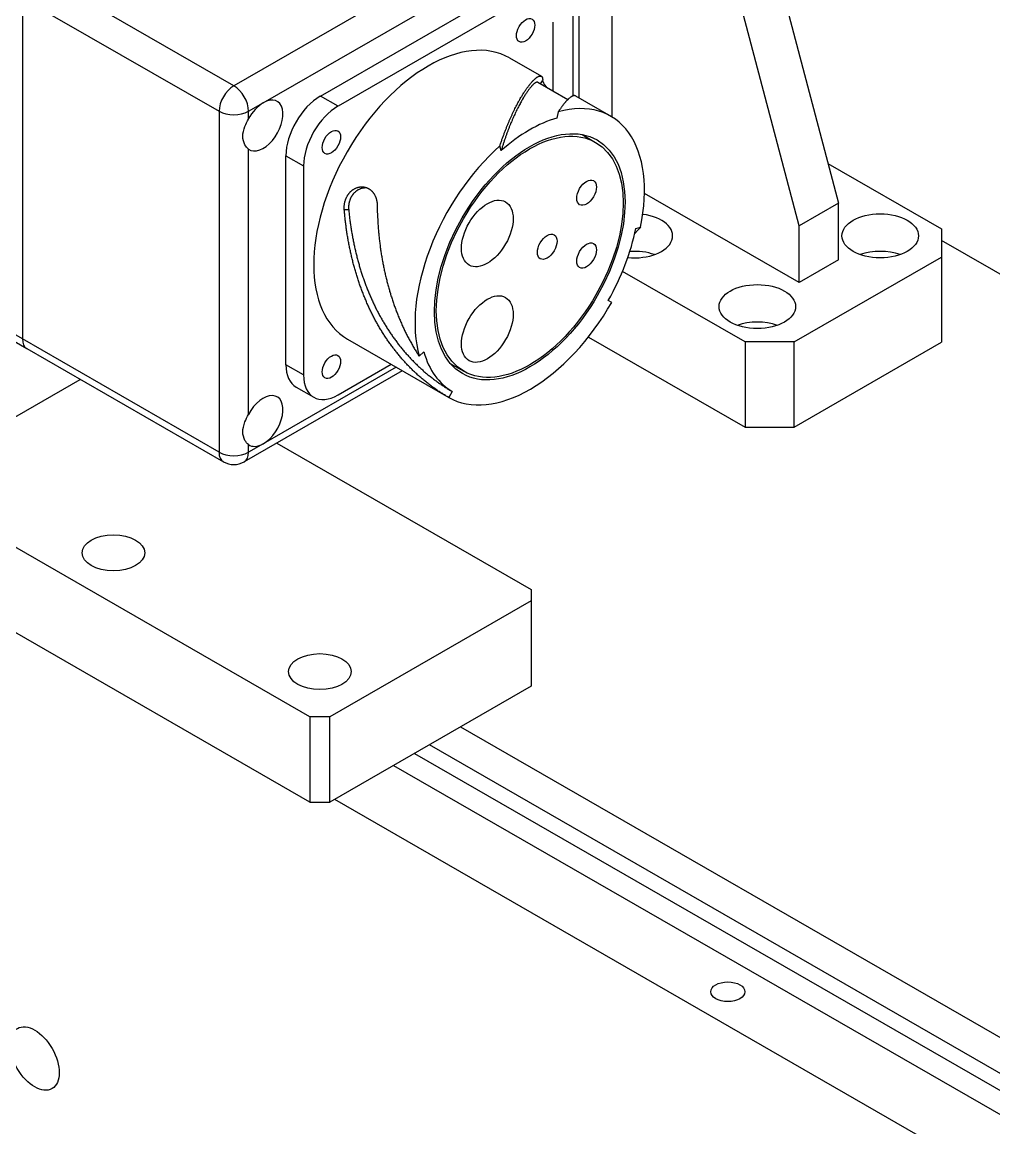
# Model space of a CAD drawing. Header units: millimetres. Extents: x 0 to 7722, y 0 to 5460.
# Drawn here: x 4246.3 to 4386.1, y 3387.7 to 3546.8 of the extents above; entities that cross this region are included whole.
import ezdxf

# ---------------------------------------------------------------- set-up
doc = ezdxf.new("R2010")
doc.units = ezdxf.units.MM
doc.header["$LTSCALE"] = 5
doc.layers.get('0').update_dxf_attribs({"linetype": 'CONTINUOUS'})

# ---------------------------------------------------------------- blocks, each defined once
blk = doc.blocks.new('RWFWFWEWEFWEFWEF')
for p, q in [((-170.06, -24.82), (-146.72, -113.47)), ((-179.25, -101.1), (-179.25, -26.04)), ((-152.38, -116.73), (-175.72, -28.07)), ((-264.1, -52.9), (-264.1, -133.02)), ((-187.03, -69.71), (-233.7, -96.58)), ((-184.03, -98.35), (-184.03, -72.16)), ((-229.46, -99.04), (-187.03, -74.61)), ((-184.91, -78.82), (-184.91, -98.05)), ((-233.7, -96.58), (-261.98, -80.3)), ((-264.1, -83.97), (-264.1, -133.02)), ((-264.1, -83.97), (-235.82, -100.26)), ((-221.25, -98.07), (-195.23, -83.09)), ((-192.69, -84.56), (-218.71, -99.54)), ((-187.74, -97.37), (-187.74, -87.43)), ((-194.04, -92.58), (-189.45, -95.22)), ((-189.95, -96.09), (-185.64, -98.57)), ((-189.59, -96.3), (-189.27, -95.86)), ((-218.71, -99.54), (-221.25, -98.07)), ((-184.56, -98.04), (-179.48, -100.97)), ((-231.58, -100.26), (-229.46, -99.04)), ((-235.82, -100.26), (-235.82, -149.31)), ((-231.58, -101.37), (-231.58, -100.26)), ((-187.03, -100.35), (-187.21, -101.24)), ((-183.61, -103.61), (-181.65, -104.74)), ((-264.1, -133.02), (-310.07, -106.56)), ((-231.58, -143.88), (-231.58, -105.69)), ((-195.24, -105.93), (-195.42, -105.24)), ((-309.44, -107.93), (-263.48, -134.4)), ((-226.2, -106.65), (-223.66, -108.11)), ((-226.2, -136.73), (-226.2, -106.65)), ((-223.66, -108.11), (-223.66, -138.2)), ((-148.23, -107.75), (-131.88, -117.17)), ((-152.38, -124.9), (-174.62, -112.09)), ((-217.17, -114.42), (-217.81, -114.42)), ((-146.72, -113.47), (-152.38, -116.73)), ((-146.72, -121.64), (-146.72, -113.47)), ((-175.86, -117.11), (-175.18, -116.93)), ((-152.38, -124.9), (-152.38, -116.73)), ((-131.88, -117.17), (-131.88, -121.24)), ((-74.74, -151.75), (-131.88, -118.84)), ((-153.09, -133.45), (-131.88, -121.24)), ((-146.72, -121.64), (-152.38, -124.9)), ((-131.88, -121.24), (-131.88, -133.5)), ((-160.16, -133.45), (-177.79, -123.3)), ((-179.33, -127.75), (-179.83, -127.47)), ((-235.82, -149.31), (-264.1, -133.02)), ((-217.35, -133.05), (-202.78, -141.44)), ((-182.69, -132.74), (-160.16, -145.72)), ((-153.09, -133.45), (-160.16, -133.45)), ((-160.16, -133.45), (-160.16, -145.72)), ((-153.09, -145.72), (-153.09, -133.45)), ((-153.09, -145.72), (-131.88, -133.5)), ((-263.48, -134.4), (-235.2, -150.69)), ((-207.03, -135.5), (-206.35, -134.89)), ((-223.66, -138.2), (-226.2, -136.73)), ((-218.71, -141.07), (-211.06, -136.67)), ((-202.58, -136.54), (-200.61, -137.67)), ((-209.46, -137.59), (-232.2, -150.69)), ((-210.34, -137.08), (-229.46, -148.09)), ((-280.01, -152.79), (-255.78, -138.84)), ((-224.75, -139.95), (-222.2, -141.41)), ((-202.29, -140.57), (-202.79, -141.43)), ((-160.16, -145.72), (-153.09, -145.72)), ((-229.46, -148.09), (-231.58, -149.31)), ((-231.58, -149.31), (-231.58, -148.2)), ((-227.53, -148), (-190.92, -169.08)), ((-222.74, -187.41), (-280.01, -154.42)), ((-222.74, -199.67), (-280.01, -166.69)), ((-190.92, -169.08), (-190.92, -170.71)), ((-190.92, -170.71), (-219.91, -187.41)), ((-190.92, -170.71), (-190.92, -182.97)), ((-190.92, -182.97), (-219.91, -199.67)), ((-219.91, -187.41), (-222.74, -187.41)), ((-222.74, -187.41), (-222.74, -199.67)), ((-219.91, -199.67), (-219.91, -187.41)), ((-201.1, -188.84), (105.03, -365.13)), ((-13.79, -301.85), (-205.57, -191.41)), ((-207.72, -192.65), (-15.94, -303.09)), ((-210.72, -194.38), (96.87, -371.51)), ((-222.74, -199.67), (-219.91, -199.67)), ((-219.2, -199.26), (96.87, -381.28))]:
    blk.add_line(p, q)
blk.add_arc((-233.7, -148.09), 3, 240.064, 299.936)
for centre, major_axis, ratio in [((-191.73, -88.62), (-0.93, -1.62), 0.578093), ((-191.13, -121.2), (-9.68, -16.81), 0.578093), ((-191.13, -121.2), (-9.48, -16.47), 0.578093), ((-219.66, -104.71), (-0.93, -1.62), 0.578093), ((-182.95, -111.97), (-1, -1.73), 0.578093), ((-197.23, -117.84), (-2.62, -4.55), 0.578093), ((-140.71, -118.18), (5.5, 0), 0.575862), ((-188.62, -119.75), (-1, -1.73), 0.578093), ((-182.95, -121.02), (-1, -1.73), 0.578093), ((-158.39, -128.36), (5.5, 0), 0.575862), ((-197.23, -131.6), (-2.62, -4.55), 0.578093), ((-219.66, -137), (-0.93, -1.62), 0.578093), ((-251.02, -163.79), (4.5, 0), 0.575862), ((-221.32, -180.89), (4.5, 0), 0.575862), ((-162.63, -226.95), (2.46, 0), 0.575862), ((-262.34, -236.56), (2.5, -4.33), 0.578093)]:
    blk.add_ellipse(centre, major_axis=major_axis, ratio=ratio)
for centre, major_axis, ratio, start_param, end_param in [((-205.7, -112.81), (-11.65, -20.23), 0.578093, 3.141593, 6.283185), ((-233.7, -99.04), (-1.5, -2.6), 0.578093, 3.925057, 5.495853), ((-233.7, -99.04), (-1.5, 2.6), 0.578093, 3.928925, 5.499721), ((-229.46, -102.31), (2, 3.47), 0.578093, 3.076995, 7.06665), ((-221.25, -103.8), (-3.49, -6.07), 0.578093, 3.925057, 5.495853), ((-229.46, -102.31), (2, 3.47), 0.578093, 0.783464, 1.631527), ((-218.71, -105.26), (3.49, 6.07), 0.578093, 0.783464, 2.354261), ((-191.13, -121.2), (11.65, 20.23), 0.578093, 5.235341, 6.815817), ((-233.7, -99.04), (3, 0), 0.575862, 3.926991, 5.497787), ((-191.13, -121.2), (-11.15, -19.37), 0.578093, 3.674225, 4.188143), ((-191.13, -121.2), (-11.65, -20.23), 0.578093, 4.188143, 5.76862), ((-176.07, -118.18), (5.5, 0), 0.575862, 4.53877, 7.632712), ((-191.13, -121.2), (11.15, 19.37), 0.578093, 4.721422, 5.235341), ((-176.07, -123.58), (-5.5, 0), 0.575862, 4.161035, 4.832731), ((-140.71, -123.58), (-5.5, 0), 0.575862, 4.161035, 5.263743), ((-191.13, -121.2), (-11.65, -20.23), 0.578093, 6.282538, 7.863015), ((-158.39, -133.76), (-5.5, 0), 0.575862, 4.161035, 5.263743), ((-261.98, -131.8), (-1.5, -2.6), 0.578093, 5.495853, 6.283185), ((-261.98, -131.8), (-1.5, -2.6), 0.578093, 5.495853, 6.283185), ((-191.13, -121.2), (-11.15, -19.37), 0.578093, 5.76862, 6.282538), ((-221.25, -133.88), (-3.49, -6.07), 0.578093, 5.495853, 6.283185), ((-218.71, -135.35), (-3.49, -6.07), 0.578093, 5.495853, 7.06665), ((-229.46, -144.82), (2, 3.47), 0.578093, 3.925057, 7.914712), ((-233.7, -148.09), (-1.5, -2.6), 0.578093, 5.495853, 6.283185), ((-233.7, -148.09), (-3, 0), 0.575862, 0.785398, 2.356194), ((-233.7, -148.09), (1.5, -2.6), 0.578093, 0, 0.787332), ((-229.46, -144.82), (-2, -3.47), 0.578093, 6.218588, 7.06665)]:
    blk.add_ellipse(centre, major_axis=major_axis, ratio=ratio, start_param=start_param, end_param=end_param)
for points, knots in [([(-195.42, -105.24), (-195.4, -105.18), (-195.38, -105.11), (-195.36, -105.05), (-195.31, -104.89), (-195.26, -104.73), (-195.2, -104.57), (-195.17, -104.5), (-195.15, -104.42), (-195.12, -104.34), (-195.07, -104.18), (-195.01, -104.03), (-194.96, -103.88), (-194.93, -103.8), (-194.9, -103.73), (-194.87, -103.65), (-194.82, -103.5), (-194.76, -103.35), (-194.71, -103.21), (-194.68, -103.13), (-194.65, -103.06), (-194.62, -102.99), (-194.57, -102.84), (-194.51, -102.7), (-194.45, -102.56), (-194.43, -102.49), (-194.4, -102.42), (-194.37, -102.35), (-194.31, -102.21), (-194.25, -102.07), (-194.2, -101.93), (-194.17, -101.86), (-194.14, -101.8), (-194.11, -101.73), (-194.05, -101.6), (-194, -101.46), (-193.94, -101.33), (-193.91, -101.27), (-193.88, -101.2), (-193.85, -101.14), (-193.8, -101.01), (-193.74, -100.88), (-193.68, -100.76), (-193.65, -100.7), (-193.62, -100.64), (-193.6, -100.57), (-193.54, -100.45), (-193.48, -100.33), (-193.42, -100.21), (-193.39, -100.15), (-193.37, -100.09), (-193.34, -100.04), (-193.28, -99.92), (-193.22, -99.8), (-193.16, -99.69), (-193.14, -99.64), (-193.11, -99.58), (-193.08, -99.52), (-193.02, -99.41), (-192.96, -99.3), (-192.91, -99.2), (-192.88, -99.14), (-192.85, -99.09), (-192.82, -99.04), (-192.77, -98.93), (-192.71, -98.83), (-192.65, -98.73), (-192.63, -98.68), (-192.6, -98.63), (-192.57, -98.58), (-192.51, -98.48), (-192.46, -98.39), (-192.4, -98.29), (-192.38, -98.25), (-192.35, -98.2), (-192.32, -98.15), (-192.27, -98.06), (-192.21, -97.97), (-192.16, -97.88), (-192.13, -97.84), (-192.1, -97.8), (-192.07, -97.75), (-192.02, -97.67), (-191.97, -97.58), (-191.91, -97.5), (-191.89, -97.46), (-191.86, -97.42), (-191.83, -97.38), (-191.78, -97.3), (-191.73, -97.22), (-191.68, -97.15), (-191.65, -97.11), (-191.63, -97.07), (-191.6, -97.04), (-191.55, -96.96), (-191.5, -96.89), (-191.45, -96.82), (-191.42, -96.79), (-191.4, -96.76), (-191.37, -96.72), (-191.32, -96.66), (-191.27, -96.59), (-191.23, -96.53), (-191.2, -96.5), (-191.18, -96.47), (-191.15, -96.44), (-191.11, -96.38), (-191.06, -96.32), (-191.01, -96.26), (-190.99, -96.24), (-190.96, -96.21), (-190.94, -96.18), (-190.9, -96.13), (-190.85, -96.08), (-190.81, -96.03), (-190.78, -96), (-190.76, -95.98), (-190.74, -95.95), (-190.7, -95.91), (-190.65, -95.86), (-190.61, -95.82), (-190.59, -95.8), (-190.57, -95.78), (-190.55, -95.76), (-190.51, -95.72), (-190.46, -95.68), (-190.42, -95.64), (-190.4, -95.62), (-190.39, -95.61), (-190.37, -95.59), (-190.33, -95.56), (-190.29, -95.52), (-190.25, -95.49), (-190.23, -95.48), (-190.21, -95.46), (-190.2, -95.45), (-190.16, -95.42), (-190.12, -95.4), (-190.09, -95.37), (-190.07, -95.36), (-190.05, -95.35), (-190.04, -95.34), (-190, -95.32), (-189.97, -95.3), (-189.94, -95.28), (-189.92, -95.28), (-189.91, -95.27), (-189.89, -95.26), (-189.86, -95.25), (-189.83, -95.23), (-189.8, -95.22), (-189.79, -95.22), (-189.77, -95.21), (-189.76, -95.21), (-189.73, -95.2), (-189.7, -95.19), (-189.68, -95.19), (-189.67, -95.19), (-189.65, -95.19), (-189.64, -95.19), (-189.62, -95.18), (-189.59, -95.18), (-189.57, -95.19), (-189.56, -95.19), (-189.55, -95.19), (-189.54, -95.19), (-189.52, -95.2), (-189.5, -95.2), (-189.48, -95.21), (-189.47, -95.21), (-189.46, -95.22), (-189.45, -95.22), (-189.43, -95.23), (-189.42, -95.25), (-189.4, -95.26), (-189.39, -95.27), (-189.39, -95.28), (-189.38, -95.29), (-189.37, -95.3), (-189.35, -95.32), (-189.34, -95.34), (-189.34, -95.35), (-189.33, -95.36), (-189.33, -95.37), (-189.31, -95.4), (-189.31, -95.42), (-189.3, -95.45), (-189.29, -95.46), (-189.29, -95.48), (-189.29, -95.49), (-189.28, -95.52), (-189.28, -95.55), (-189.27, -95.58), (-189.27, -95.6), (-189.27, -95.62), (-189.27, -95.63), (-189.27, -95.67), (-189.26, -95.7), (-189.26, -95.74), (-189.26, -95.78), (-189.27, -95.82), (-189.27, -95.86)], [-3.359615, -3.359615, -3.359615, -3.359615, -3.333333, -3.333333, -3.333333, -3.266666, -3.266666, -3.266666, -3.233333, -3.233333, -3.233333, -3.166666, -3.166666, -3.166666, -3.133333, -3.133333, -3.133333, -3.066666, -3.066666, -3.066666, -3.033333, -3.033333, -3.033333, -2.966666, -2.966666, -2.966666, -2.933333, -2.933333, -2.933333, -2.866666, -2.866666, -2.866666, -2.833333, -2.833333, -2.833333, -2.766666, -2.766666, -2.766666, -2.733333, -2.733333, -2.733333, -2.666666, -2.666666, -2.666666, -2.633333, -2.633333, -2.633333, -2.566666, -2.566666, -2.566666, -2.533333, -2.533333, -2.533333, -2.466666, -2.466666, -2.466666, -2.433333, -2.433333, -2.433333, -2.366666, -2.366666, -2.366666, -2.333333, -2.333333, -2.333333, -2.266666, -2.266666, -2.266666, -2.233333, -2.233333, -2.233333, -2.166666, -2.166666, -2.166666, -2.133333, -2.133333, -2.133333, -2.066666, -2.066666, -2.066666, -2.033333, -2.033333, -2.033333, -1.966666, -1.966666, -1.966666, -1.933333, -1.933333, -1.933333, -1.866667, -1.866667, -1.866667, -1.833333, -1.833333, -1.833333, -1.766667, -1.766667, -1.766667, -1.733333, -1.733333, -1.733333, -1.666667, -1.666667, -1.666667, -1.633333, -1.633333, -1.633333, -1.566667, -1.566667, -1.566667, -1.533333, -1.533333, -1.533333, -1.466667, -1.466667, -1.466667, -1.433333, -1.433333, -1.433333, -1.366667, -1.366667, -1.366667, -1.333333, -1.333333, -1.333333, -1.266667, -1.266667, -1.266667, -1.233333, -1.233333, -1.233333, -1.166667, -1.166667, -1.166667, -1.133333, -1.133333, -1.133333, -1.066667, -1.066667, -1.066667, -1.033333, -1.033333, -1.033333, -0.966667, -0.966667, -0.966667, -0.933333, -0.933333, -0.933333, -0.866667, -0.866667, -0.866667, -0.833333, -0.833333, -0.833333, -0.766667, -0.766667, -0.766667, -0.733333, -0.733333, -0.733333, -0.666667, -0.666667, -0.666667, -0.633333, -0.633333, -0.633333, -0.566667, -0.566667, -0.566667, -0.533333, -0.533333, -0.533333, -0.466667, -0.466667, -0.466667, -0.433333, -0.433333, -0.433333, -0.366667, -0.366667, -0.366667, -0.333333, -0.333333, -0.333333, -0.266667, -0.266667, -0.266667, -0.233333, -0.233333, -0.233333, -0.166667, -0.166667, -0.166667, -0.133333, -0.133333, -0.133333, -0.066667, -0.066667, -0.066667, 0, 0, 0, 0]), ([(-189.95, -96.09), (-189.96, -96.09), (-189.98, -96.08), (-190.01, -96.07), (-190.05, -96.06), (-190.09, -96.07), (-190.14, -96.08), (-190.19, -96.1), (-190.25, -96.12), (-190.3, -96.15), (-190.36, -96.19), (-190.42, -96.23), (-190.49, -96.29), (-190.56, -96.34), (-190.64, -96.42), (-190.7, -96.48), (-190.79, -96.57), (-190.86, -96.65), (-190.95, -96.75), (-191.03, -96.84), (-191.13, -96.96), (-191.21, -97.07), (-191.31, -97.2), (-191.39, -97.32), (-191.5, -97.47), (-191.59, -97.6), (-191.7, -97.76), (-191.79, -97.9), (-191.9, -98.08), (-192, -98.24), (-192.12, -98.43), (-192.21, -98.6), (-192.33, -98.81), (-192.43, -98.99), (-192.55, -99.22), (-192.65, -99.4), (-192.78, -99.65), (-192.88, -99.85), (-193.01, -100.1), (-193.11, -100.32), (-193.24, -100.59), (-193.34, -100.81), (-193.47, -101.1), (-193.57, -101.33), (-193.7, -101.63), (-193.81, -101.88), (-193.94, -102.19), (-194.04, -102.45), (-194.17, -102.78), (-194.27, -103.05), (-194.4, -103.39), (-194.5, -103.67), (-194.62, -104.02), (-194.72, -104.31), (-194.85, -104.68), (-194.94, -104.97), (-195.07, -105.35), (-195.16, -105.65), (-195.22, -105.86), (-195.24, -105.93)], [0.537879, 0.537879, 0.537879, 0.537879, 0.566667, 0.633333, 0.666667, 0.733333, 0.766667, 0.833333, 0.866667, 0.933333, 0.966667, 1.033333, 1.066667, 1.133333, 1.166667, 1.233333, 1.266667, 1.333333, 1.366667, 1.433333, 1.466667, 1.533333, 1.566667, 1.633333, 1.666667, 1.733333, 1.766667, 1.833333, 1.866667, 1.933333, 1.966667, 2.033333, 2.066667, 2.133333, 2.166667, 2.233333, 2.266667, 2.333333, 2.366667, 2.433333, 2.466667, 2.533333, 2.566667, 2.633333, 2.666667, 2.733333, 2.766667, 2.833333, 2.866667, 2.933333, 2.966667, 3.033333, 3.066667, 3.133333, 3.166667, 3.233333, 3.266667, 3.333333, 3.359615, 3.359615, 3.359615, 3.359615]), ([(-189.27, -95.86), (-189.27, -95.88), (-189.27, -95.9), (-189.27, -95.91), (-189.26, -95.93), (-189.26, -95.95), (-189.25, -95.98), (-189.24, -95.99), (-189.24, -96), (-189.23, -96.01), (-189.22, -96.04), (-189.21, -96.07), (-189.2, -96.1), (-189.19, -96.11), (-189.18, -96.12), (-189.17, -96.14), (-189.15, -96.17), (-189.14, -96.2), (-189.11, -96.24), (-189.1, -96.26), (-189.09, -96.27), (-189.08, -96.29), (-189.06, -96.32), (-189.04, -96.35), (-189.02, -96.39), (-189.01, -96.4), (-189, -96.42), (-188.99, -96.43), (-188.97, -96.46), (-188.95, -96.49), (-188.92, -96.52), (-188.91, -96.53), (-188.9, -96.55), (-188.89, -96.56), (-188.87, -96.59), (-188.84, -96.62), (-188.82, -96.65), (-188.81, -96.67), (-188.8, -96.69), (-188.78, -96.7), (-188.76, -96.74), (-188.73, -96.77), (-188.7, -96.8), (-188.7, -96.81), (-188.7, -96.81), (-188.69, -96.81)], [-3.1415927, -3.1415927, -3.1415927, -3.1415927, -3.0624383, -3.0624383, -3.0624383, -2.983284, -2.983284, -2.983284, -2.9437068, -2.9437068, -2.9437068, -2.8645525, -2.8645525, -2.8645525, -2.8249753, -2.8249753, -2.8249753, -2.745821, -2.745821, -2.745821, -2.7062438, -2.7062438, -2.7062438, -2.6388889, -2.6388889, -2.6388889, -2.6111111, -2.6111111, -2.6111111, -2.5555556, -2.5555556, -2.5555556, -2.5277778, -2.5277778, -2.5277778, -2.4722222, -2.4722222, -2.4722222, -2.4444444, -2.4444444, -2.4444444, -2.3888889, -2.3888889, -2.3888889, -2.3824215, -2.3824215, -2.3824215, -2.3824215]), ([(-184.56, -98.04), (-184.57, -98.04), (-184.58, -98.03), (-184.59, -98.03), (-184.6, -98.02), (-184.61, -98.02), (-184.62, -98.02), (-184.64, -98.01), (-184.66, -98.01), (-184.68, -98.01), (-184.7, -98.01), (-184.71, -98), (-184.72, -98.01), (-184.74, -98.01), (-184.77, -98.01), (-184.79, -98.01), (-184.81, -98.02), (-184.82, -98.02), (-184.83, -98.02), (-184.86, -98.03), (-184.89, -98.04), (-184.92, -98.05), (-184.93, -98.05), (-184.95, -98.06), (-184.96, -98.07), (-184.99, -98.08), (-185.02, -98.1), (-185.06, -98.11), (-185.07, -98.12), (-185.09, -98.13), (-185.11, -98.14), (-185.14, -98.16), (-185.17, -98.18), (-185.21, -98.21), (-185.23, -98.22), (-185.24, -98.23), (-185.26, -98.25), (-185.3, -98.27), (-185.33, -98.3), (-185.37, -98.33), (-185.39, -98.35), (-185.41, -98.36), (-185.43, -98.38), (-185.47, -98.41), (-185.51, -98.45), (-185.55, -98.48), (-185.57, -98.5), (-185.59, -98.52), (-185.61, -98.54), (-185.65, -98.58), (-185.69, -98.62), (-185.73, -98.66), (-185.75, -98.69), (-185.78, -98.71), (-185.8, -98.73), (-185.84, -98.78), (-185.89, -98.82), (-185.93, -98.87), (-185.95, -98.9), (-185.98, -98.92), (-186, -98.95), (-186.04, -99), (-186.09, -99.06), (-186.14, -99.11), (-186.16, -99.14), (-186.18, -99.17), (-186.21, -99.2), (-186.26, -99.26), (-186.3, -99.32), (-186.35, -99.38), (-186.38, -99.41), (-186.4, -99.45), (-186.43, -99.48), (-186.48, -99.54), (-186.53, -99.61), (-186.58, -99.68), (-186.6, -99.72), (-186.63, -99.75), (-186.65, -99.79), (-186.7, -99.86), (-186.75, -99.93), (-186.81, -100.01), (-186.83, -100.05), (-186.86, -100.09), (-186.88, -100.12), (-186.93, -100.2), (-186.98, -100.27), (-187.03, -100.35)], [-10.407116, -10.407116, -10.407116, -10.407116, -10.366667, -10.366667, -10.366667, -10.333333, -10.333333, -10.333333, -10.266667, -10.266667, -10.266667, -10.233333, -10.233333, -10.233333, -10.166667, -10.166667, -10.166667, -10.133333, -10.133333, -10.133333, -10.066667, -10.066667, -10.066667, -10.033333, -10.033333, -10.033333, -9.966667, -9.966667, -9.966667, -9.933334, -9.933334, -9.933334, -9.866667, -9.866667, -9.866667, -9.833334, -9.833334, -9.833334, -9.766667, -9.766667, -9.766667, -9.733334, -9.733334, -9.733334, -9.666667, -9.666667, -9.666667, -9.633334, -9.633334, -9.633334, -9.566667, -9.566667, -9.566667, -9.533334, -9.533334, -9.533334, -9.466667, -9.466667, -9.466667, -9.433334, -9.433334, -9.433334, -9.366667, -9.366667, -9.366667, -9.333334, -9.333334, -9.333334, -9.266667, -9.266667, -9.266667, -9.233334, -9.233334, -9.233334, -9.166667, -9.166667, -9.166667, -9.133334, -9.133334, -9.133334, -9.066667, -9.066667, -9.066667, -9.033334, -9.033334, -9.033334, -8.97102, -8.97102, -8.97102, -8.97102]), ([(-231.58, -105.69), (-231.76, -105.55), (-231.95, -105.35), (-232.29, -104.74), (-232.41, -104.31), (-232.41, -103.42), (-232.29, -102.93), (-231.95, -102.08), (-231.76, -101.72), (-231.58, -101.37)], [2.0157721, 2.0157721, 2.0157721, 2.0157721, 2.1331802, 2.1331802, 2.2951717, 2.2951717, 2.4571632, 2.4571632, 2.5745713, 2.5745713, 2.5745713, 2.5745713]), ([(-217.81, -114.42), (-217.81, -114.34), (-217.82, -114.26), (-217.82, -114.18), (-217.82, -114.1), (-217.82, -114.03), (-217.82, -113.95), (-217.81, -113.91), (-217.81, -113.87), (-217.81, -113.83), (-217.8, -113.75), (-217.79, -113.67), (-217.78, -113.59), (-217.77, -113.55), (-217.77, -113.51), (-217.76, -113.48), (-217.75, -113.4), (-217.73, -113.32), (-217.71, -113.25), (-217.7, -113.21), (-217.69, -113.17), (-217.68, -113.13), (-217.66, -113.07), (-217.64, -113.01), (-217.61, -112.94), (-217.6, -112.92), (-217.59, -112.89), (-217.58, -112.87), (-217.56, -112.82), (-217.54, -112.77), (-217.52, -112.72), (-217.51, -112.69), (-217.5, -112.67), (-217.49, -112.65), (-217.46, -112.6), (-217.44, -112.55), (-217.41, -112.5), (-217.4, -112.48), (-217.39, -112.46), (-217.37, -112.43), (-217.35, -112.39), (-217.32, -112.34), (-217.29, -112.3), (-217.28, -112.28), (-217.26, -112.26), (-217.25, -112.23), (-217.22, -112.19), (-217.18, -112.15), (-217.15, -112.11), (-217.14, -112.09), (-217.12, -112.07), (-217.1, -112.05), (-217.07, -112.01), (-217.04, -111.97), (-217, -111.93), (-216.98, -111.91), (-216.97, -111.89), (-216.95, -111.87), (-216.91, -111.84), (-216.88, -111.8), (-216.84, -111.77), (-216.82, -111.75), (-216.8, -111.73), (-216.78, -111.72), (-216.74, -111.68), (-216.71, -111.65), (-216.67, -111.62), (-216.65, -111.61), (-216.63, -111.59), (-216.61, -111.58), (-216.57, -111.55), (-216.53, -111.52), (-216.48, -111.49), (-216.46, -111.48), (-216.44, -111.47), (-216.42, -111.45), (-216.38, -111.43), (-216.34, -111.41), (-216.29, -111.38), (-216.27, -111.37), (-216.25, -111.36), (-216.23, -111.35), (-216.19, -111.33), (-216.14, -111.31), (-216.1, -111.29), (-216.08, -111.28), (-216.05, -111.27), (-216.03, -111.27), (-215.99, -111.25), (-215.94, -111.23), (-215.9, -111.22), (-215.88, -111.21), (-215.85, -111.21), (-215.83, -111.2), (-215.78, -111.19), (-215.74, -111.18), (-215.69, -111.17), (-215.67, -111.16), (-215.65, -111.16), (-215.63, -111.16), (-215.58, -111.15), (-215.53, -111.14), (-215.49, -111.14), (-215.47, -111.14), (-215.44, -111.13), (-215.42, -111.13), (-215.37, -111.13), (-215.33, -111.13), (-215.28, -111.13), (-215.26, -111.13), (-215.24, -111.13), (-215.22, -111.13), (-215.17, -111.13), (-215.12, -111.13), (-215.08, -111.14), (-215.06, -111.14), (-215.04, -111.14), (-215.01, -111.15), (-214.97, -111.15), (-214.92, -111.16), (-214.88, -111.17), (-214.86, -111.17), (-214.84, -111.18), (-214.81, -111.18), (-214.77, -111.2), (-214.73, -111.21), (-214.68, -111.22), (-214.66, -111.23), (-214.64, -111.23), (-214.62, -111.24), (-214.58, -111.26), (-214.54, -111.27), (-214.49, -111.29), (-214.47, -111.3), (-214.45, -111.31), (-214.43, -111.32), (-214.39, -111.34), (-214.35, -111.36), (-214.31, -111.38), (-214.29, -111.39), (-214.27, -111.4), (-214.25, -111.42), (-214.22, -111.44), (-214.18, -111.47), (-214.14, -111.49), (-214.12, -111.5), (-214.1, -111.52), (-214.08, -111.53), (-214.05, -111.56), (-214.01, -111.59), (-213.98, -111.62), (-213.96, -111.63), (-213.94, -111.65), (-213.92, -111.66), (-213.89, -111.7), (-213.86, -111.73), (-213.82, -111.76), (-213.81, -111.78), (-213.79, -111.8), (-213.78, -111.81), (-213.75, -111.85), (-213.71, -111.89), (-213.68, -111.92), (-213.67, -111.94), (-213.66, -111.96), (-213.64, -111.98), (-213.61, -112.02), (-213.58, -112.06), (-213.56, -112.1), (-213.54, -112.12), (-213.53, -112.14), (-213.52, -112.16), (-213.49, -112.2), (-213.47, -112.24), (-213.44, -112.29), (-213.43, -112.31), (-213.42, -112.33), (-213.41, -112.35), (-213.39, -112.4), (-213.37, -112.44), (-213.35, -112.49), (-213.34, -112.51), (-213.33, -112.54), (-213.32, -112.56), (-213.3, -112.61), (-213.28, -112.65), (-213.26, -112.7), (-213.25, -112.73), (-213.24, -112.75), (-213.24, -112.78), (-213.22, -112.83), (-213.21, -112.88), (-213.19, -112.93), (-213.19, -112.95), (-213.18, -112.98), (-213.17, -113), (-213.16, -113.05), (-213.15, -113.11), (-213.14, -113.16), (-213.13, -113.18), (-213.13, -113.21), (-213.13, -113.24), (-213.12, -113.29), (-213.11, -113.34), (-213.1, -113.4), (-213.1, -113.42), (-213.1, -113.45), (-213.09, -113.48), (-213.09, -113.53), (-213.08, -113.58), (-213.08, -113.64), (-213.08, -113.69), (-213.07, -113.75), (-213.07, -113.8)], [-3.141593, -3.141593, -3.141593, -3.141593, -3.062438, -3.062438, -3.062438, -2.983284, -2.983284, -2.983284, -2.943707, -2.943707, -2.943707, -2.864552, -2.864552, -2.864552, -2.824975, -2.824975, -2.824975, -2.745821, -2.745821, -2.745821, -2.706244, -2.706244, -2.706244, -2.638889, -2.638889, -2.638889, -2.611111, -2.611111, -2.611111, -2.555556, -2.555556, -2.555556, -2.527778, -2.527778, -2.527778, -2.472222, -2.472222, -2.472222, -2.444444, -2.444444, -2.444444, -2.388889, -2.388889, -2.388889, -2.361111, -2.361111, -2.361111, -2.305556, -2.305556, -2.305556, -2.277778, -2.277778, -2.277778, -2.222222, -2.222222, -2.222222, -2.194444, -2.194444, -2.194444, -2.138889, -2.138889, -2.138889, -2.111111, -2.111111, -2.111111, -2.055556, -2.055556, -2.055556, -2.027778, -2.027778, -2.027778, -1.972222, -1.972222, -1.972222, -1.944444, -1.944444, -1.944444, -1.888889, -1.888889, -1.888889, -1.861111, -1.861111, -1.861111, -1.805556, -1.805556, -1.805556, -1.777778, -1.777778, -1.777778, -1.722222, -1.722222, -1.722222, -1.694444, -1.694444, -1.694444, -1.638889, -1.638889, -1.638889, -1.611111, -1.611111, -1.611111, -1.555556, -1.555556, -1.555556, -1.527778, -1.527778, -1.527778, -1.472222, -1.472222, -1.472222, -1.444444, -1.444444, -1.444444, -1.388889, -1.388889, -1.388889, -1.361111, -1.361111, -1.361111, -1.305556, -1.305556, -1.305556, -1.277778, -1.277778, -1.277778, -1.222222, -1.222222, -1.222222, -1.194444, -1.194444, -1.194444, -1.138889, -1.138889, -1.138889, -1.111111, -1.111111, -1.111111, -1.055556, -1.055556, -1.055556, -1.027778, -1.027778, -1.027778, -0.972222, -0.972222, -0.972222, -0.944444, -0.944444, -0.944444, -0.888889, -0.888889, -0.888889, -0.861111, -0.861111, -0.861111, -0.805556, -0.805556, -0.805556, -0.777778, -0.777778, -0.777778, -0.722222, -0.722222, -0.722222, -0.694444, -0.694444, -0.694444, -0.638889, -0.638889, -0.638889, -0.611111, -0.611111, -0.611111, -0.555556, -0.555556, -0.555556, -0.527778, -0.527778, -0.527778, -0.472222, -0.472222, -0.472222, -0.444444, -0.444444, -0.444444, -0.388889, -0.388889, -0.388889, -0.361111, -0.361111, -0.361111, -0.305556, -0.305556, -0.305556, -0.277778, -0.277778, -0.277778, -0.222222, -0.222222, -0.222222, -0.194444, -0.194444, -0.194444, -0.138889, -0.138889, -0.138889, -0.111111, -0.111111, -0.111111, -0.055556, -0.055556, -0.055556, 0, 0, 0, 0]), ([(-214.45, -111.31), (-214.45, -111.31), (-214.47, -111.31), (-214.54, -111.3), (-214.63, -111.29), (-214.74, -111.29), (-214.83, -111.29), (-214.94, -111.3), (-215.03, -111.31), (-215.15, -111.33), (-215.24, -111.34), (-215.35, -111.37), (-215.43, -111.4), (-215.54, -111.44), (-215.63, -111.48), (-215.74, -111.53), (-215.82, -111.57), (-215.92, -111.63), (-216, -111.68), (-216.1, -111.75), (-216.18, -111.81), (-216.27, -111.89), (-216.34, -111.96), (-216.43, -112.05), (-216.49, -112.12), (-216.57, -112.22), (-216.63, -112.3), (-216.7, -112.4), (-216.76, -112.49), (-216.82, -112.6), (-216.87, -112.69), (-216.92, -112.81), (-216.96, -112.9), (-217.01, -113.03), (-217.05, -113.15), (-217.1, -113.32), (-217.13, -113.47), (-217.16, -113.66), (-217.18, -113.81), (-217.19, -114), (-217.19, -114.19), (-217.18, -114.34), (-217.17, -114.42)], [1.360147, 1.360147, 1.360147, 1.360147, 1.361111, 1.388889, 1.444444, 1.472222, 1.527778, 1.555556, 1.611111, 1.638889, 1.694444, 1.722222, 1.777778, 1.805556, 1.861111, 1.888889, 1.944444, 1.972222, 2.027778, 2.055556, 2.111111, 2.138889, 2.194444, 2.222222, 2.277778, 2.305556, 2.361111, 2.388889, 2.444444, 2.472222, 2.527778, 2.555556, 2.611111, 2.638889, 2.706244, 2.745821, 2.824975, 2.864552, 2.943707, 2.983284, 3.062438, 3.141593, 3.141593, 3.141593, 3.141593]), ([(-202.79, -141.43), (-202.86, -141.39), (-202.93, -141.35), (-203, -141.31), (-203.17, -141.21), (-203.34, -141.1), (-203.52, -141), (-203.6, -140.95), (-203.69, -140.89), (-203.77, -140.84), (-203.94, -140.73), (-204.11, -140.62), (-204.28, -140.51), (-204.36, -140.45), (-204.45, -140.39), (-204.53, -140.33), (-204.7, -140.22), (-204.86, -140.1), (-205.03, -139.98), (-205.11, -139.93), (-205.19, -139.87), (-205.27, -139.81), (-205.43, -139.68), (-205.59, -139.56), (-205.75, -139.44), (-205.83, -139.38), (-205.91, -139.31), (-205.99, -139.25), (-206.15, -139.12), (-206.31, -138.99), (-206.46, -138.86), (-206.54, -138.8), (-206.62, -138.73), (-206.7, -138.67), (-206.85, -138.54), (-207.01, -138.4), (-207.16, -138.27), (-207.23, -138.2), (-207.31, -138.13), (-207.38, -138.06), (-207.53, -137.92), (-207.68, -137.78), (-207.83, -137.64), (-207.9, -137.57), (-207.98, -137.5), (-208.05, -137.43), (-208.2, -137.28), (-208.34, -137.14), (-208.48, -136.99), (-208.55, -136.92), (-208.62, -136.85), (-208.7, -136.77), (-208.84, -136.62), (-208.98, -136.47), (-209.12, -136.32), (-209.18, -136.24), (-209.25, -136.17), (-209.32, -136.09), (-209.46, -135.94), (-209.59, -135.78), (-209.73, -135.62), (-209.8, -135.55), (-209.86, -135.47), (-209.93, -135.39), (-210.06, -135.23), (-210.19, -135.07), (-210.32, -134.91), (-210.38, -134.82), (-210.45, -134.74), (-210.51, -134.66), (-210.64, -134.5), (-210.77, -134.33), (-210.89, -134.17), (-210.95, -134.08), (-211.02, -134), (-211.08, -133.91), (-211.2, -133.75), (-211.32, -133.58), (-211.44, -133.4), (-211.5, -133.32), (-211.56, -133.23), (-211.62, -133.15), (-211.74, -132.97), (-211.85, -132.8), (-211.97, -132.62), (-212.03, -132.53), (-212.08, -132.45), (-212.14, -132.36), (-212.25, -132.18), (-212.36, -132), (-212.47, -131.82), (-212.53, -131.73), (-212.58, -131.64), (-212.64, -131.55), (-212.75, -131.37), (-212.85, -131.18), (-212.96, -131), (-213.01, -130.91), (-213.06, -130.82), (-213.11, -130.72), (-213.22, -130.54), (-213.32, -130.35), (-213.42, -130.16), (-213.47, -130.07), (-213.52, -129.97), (-213.57, -129.88), (-213.67, -129.69), (-213.76, -129.5), (-213.86, -129.31), (-213.91, -129.21), (-213.95, -129.11), (-214, -129.02), (-214.09, -128.82), (-214.19, -128.63), (-214.28, -128.44), (-214.32, -128.34), (-214.37, -128.24), (-214.41, -128.14), (-214.5, -127.94), (-214.58, -127.75), (-214.67, -127.55), (-214.71, -127.45), (-214.75, -127.35), (-214.8, -127.25), (-214.88, -127.05), (-214.96, -126.85), (-215.04, -126.65), (-215.08, -126.55), (-215.12, -126.45), (-215.16, -126.34), (-215.24, -126.14), (-215.31, -125.94), (-215.39, -125.73), (-215.43, -125.63), (-215.46, -125.53), (-215.5, -125.43), (-215.57, -125.22), (-215.65, -125.01), (-215.72, -124.81), (-215.75, -124.7), (-215.78, -124.6), (-215.82, -124.49), (-215.89, -124.29), (-215.95, -124.08), (-216.02, -123.87), (-216.05, -123.76), (-216.08, -123.66), (-216.11, -123.55), (-216.18, -123.34), (-216.24, -123.13), (-216.3, -122.92), (-216.33, -122.81), (-216.36, -122.71), (-216.39, -122.6), (-216.45, -122.39), (-216.5, -122.18), (-216.56, -121.96), (-216.58, -121.85), (-216.61, -121.75), (-216.64, -121.64), (-216.69, -121.43), (-216.74, -121.21), (-216.79, -121), (-216.82, -120.89), (-216.84, -120.78), (-216.87, -120.67), (-216.91, -120.46), (-216.96, -120.24), (-217.01, -120.02), (-217.03, -119.91), (-217.05, -119.8), (-217.07, -119.7), (-217.12, -119.48), (-217.16, -119.26), (-217.2, -119.04), (-217.22, -118.93), (-217.24, -118.82), (-217.26, -118.71), (-217.3, -118.5), (-217.33, -118.28), (-217.37, -118.06), (-217.39, -117.95), (-217.4, -117.84), (-217.42, -117.73), (-217.45, -117.51), (-217.49, -117.29), (-217.52, -117.07), (-217.53, -116.96), (-217.55, -116.85), (-217.56, -116.74), (-217.59, -116.52), (-217.62, -116.3), (-217.64, -116.08), (-217.66, -115.97), (-217.67, -115.86), (-217.68, -115.75), (-217.71, -115.53), (-217.73, -115.3), (-217.75, -115.08), (-217.77, -114.86), (-217.79, -114.64), (-217.81, -114.42)], [-3.359615, -3.359615, -3.359615, -3.359615, -3.333333, -3.333333, -3.333333, -3.266666, -3.266666, -3.266666, -3.233333, -3.233333, -3.233333, -3.166666, -3.166666, -3.166666, -3.133333, -3.133333, -3.133333, -3.066666, -3.066666, -3.066666, -3.033333, -3.033333, -3.033333, -2.966666, -2.966666, -2.966666, -2.933333, -2.933333, -2.933333, -2.866666, -2.866666, -2.866666, -2.833333, -2.833333, -2.833333, -2.766666, -2.766666, -2.766666, -2.733333, -2.733333, -2.733333, -2.666666, -2.666666, -2.666666, -2.633333, -2.633333, -2.633333, -2.566666, -2.566666, -2.566666, -2.533333, -2.533333, -2.533333, -2.466666, -2.466666, -2.466666, -2.433333, -2.433333, -2.433333, -2.366666, -2.366666, -2.366666, -2.333333, -2.333333, -2.333333, -2.266666, -2.266666, -2.266666, -2.233333, -2.233333, -2.233333, -2.166666, -2.166666, -2.166666, -2.133333, -2.133333, -2.133333, -2.066666, -2.066666, -2.066666, -2.033333, -2.033333, -2.033333, -1.966666, -1.966666, -1.966666, -1.933333, -1.933333, -1.933333, -1.866667, -1.866667, -1.866667, -1.833333, -1.833333, -1.833333, -1.766667, -1.766667, -1.766667, -1.733333, -1.733333, -1.733333, -1.666667, -1.666667, -1.666667, -1.633333, -1.633333, -1.633333, -1.566667, -1.566667, -1.566667, -1.533333, -1.533333, -1.533333, -1.466667, -1.466667, -1.466667, -1.433333, -1.433333, -1.433333, -1.366667, -1.366667, -1.366667, -1.333333, -1.333333, -1.333333, -1.266667, -1.266667, -1.266667, -1.233333, -1.233333, -1.233333, -1.166667, -1.166667, -1.166667, -1.133333, -1.133333, -1.133333, -1.066667, -1.066667, -1.066667, -1.033333, -1.033333, -1.033333, -0.966667, -0.966667, -0.966667, -0.933333, -0.933333, -0.933333, -0.866667, -0.866667, -0.866667, -0.833333, -0.833333, -0.833333, -0.766667, -0.766667, -0.766667, -0.733333, -0.733333, -0.733333, -0.666667, -0.666667, -0.666667, -0.633333, -0.633333, -0.633333, -0.566667, -0.566667, -0.566667, -0.533333, -0.533333, -0.533333, -0.466667, -0.466667, -0.466667, -0.433333, -0.433333, -0.433333, -0.366667, -0.366667, -0.366667, -0.333333, -0.333333, -0.333333, -0.266667, -0.266667, -0.266667, -0.233333, -0.233333, -0.233333, -0.166667, -0.166667, -0.166667, -0.133333, -0.133333, -0.133333, -0.066667, -0.066667, -0.066667, 0, 0, 0, 0]), ([(-217.17, -114.42), (-217.15, -114.63), (-217.11, -115.06), (-217.05, -115.59), (-216.98, -116.12), (-216.92, -116.55), (-216.84, -117.08), (-216.77, -117.51), (-216.68, -118.04), (-216.6, -118.46), (-216.5, -118.99), (-216.41, -119.41), (-216.3, -119.93), (-216.2, -120.35), (-216.08, -120.87), (-215.97, -121.29), (-215.83, -121.81), (-215.72, -122.22), (-215.57, -122.73), (-215.44, -123.14), (-215.28, -123.65), (-215.15, -124.05), (-214.98, -124.55), (-214.83, -124.95), (-214.65, -125.45), (-214.49, -125.84), (-214.29, -126.33), (-214.13, -126.72), (-213.92, -127.2), (-213.75, -127.58), (-213.53, -128.06), (-213.34, -128.43), (-213.11, -128.9), (-212.92, -129.27), (-212.67, -129.72), (-212.47, -130.08), (-212.21, -130.53), (-212, -130.89), (-211.73, -131.32), (-211.51, -131.67), (-211.23, -132.1), (-211, -132.44), (-210.71, -132.85), (-210.47, -133.18), (-210.16, -133.59), (-209.92, -133.91), (-209.6, -134.3), (-209.34, -134.61), (-209.02, -135), (-208.75, -135.3), (-208.41, -135.67), (-208.14, -135.96), (-207.79, -136.32), (-207.51, -136.6), (-207.15, -136.95), (-206.86, -137.22), (-206.49, -137.55), (-206.19, -137.81), (-205.81, -138.13), (-205.5, -138.38), (-205.11, -138.68), (-204.79, -138.92), (-204.4, -139.21), (-204.07, -139.44), (-203.66, -139.72), (-203.33, -139.93), (-202.92, -140.2), (-202.6, -140.39), (-202.36, -140.53), (-202.29, -140.57)], [0, 0, 0, 0, 0.066667, 0.133333, 0.166667, 0.233333, 0.266667, 0.333333, 0.366667, 0.433333, 0.466667, 0.533333, 0.566667, 0.633333, 0.666667, 0.733333, 0.766667, 0.833333, 0.866667, 0.933333, 0.966667, 1.033333, 1.066667, 1.133333, 1.166667, 1.233333, 1.266667, 1.333333, 1.366667, 1.433333, 1.466667, 1.533333, 1.566667, 1.633333, 1.666667, 1.733333, 1.766667, 1.833333, 1.866667, 1.933333, 1.966667, 2.033333, 2.066667, 2.133333, 2.166667, 2.233333, 2.266667, 2.333333, 2.366667, 2.433333, 2.466667, 2.533333, 2.566667, 2.633333, 2.666667, 2.733333, 2.766667, 2.833333, 2.866667, 2.933333, 2.966667, 3.033333, 3.066667, 3.133333, 3.166667, 3.233333, 3.266667, 3.333333, 3.359615, 3.359615, 3.359615, 3.359615]), ([(-213.07, -113.8), (-213.07, -114.22), (-213.06, -114.64), (-213.04, -115.07), (-213.03, -115.39), (-213.01, -115.71), (-212.99, -116.03), (-212.99, -116.14), (-212.98, -116.25), (-212.97, -116.36), (-212.96, -116.58), (-212.94, -116.8), (-212.93, -117.03), (-212.92, -117.14), (-212.91, -117.25), (-212.9, -117.36), (-212.88, -117.58), (-212.86, -117.8), (-212.84, -118.02), (-212.83, -118.13), (-212.82, -118.24), (-212.8, -118.35), (-212.78, -118.57), (-212.76, -118.79), (-212.73, -119.01), (-212.72, -119.12), (-212.7, -119.23), (-212.69, -119.34), (-212.66, -119.57), (-212.63, -119.79), (-212.6, -120.01), (-212.59, -120.12), (-212.57, -120.23), (-212.55, -120.34), (-212.52, -120.55), (-212.49, -120.77), (-212.45, -120.99), (-212.43, -121.1), (-212.41, -121.21), (-212.4, -121.32), (-212.36, -121.54), (-212.32, -121.76), (-212.28, -121.98), (-212.26, -122.09), (-212.24, -122.2), (-212.22, -122.3), (-212.17, -122.52), (-212.13, -122.74), (-212.08, -122.96), (-212.06, -123.07), (-212.04, -123.17), (-212.01, -123.28), (-211.97, -123.5), (-211.92, -123.71), (-211.87, -123.93), (-211.84, -124.04), (-211.82, -124.14), (-211.79, -124.25), (-211.74, -124.47), (-211.68, -124.68), (-211.63, -124.89), (-211.6, -125), (-211.57, -125.11), (-211.54, -125.21), (-211.49, -125.43), (-211.43, -125.64), (-211.37, -125.85), (-211.34, -125.96), (-211.31, -126.06), (-211.28, -126.17), (-211.21, -126.38), (-211.15, -126.59), (-211.09, -126.8), (-211.05, -126.9), (-211.02, -127.01), (-210.99, -127.11), (-210.92, -127.32), (-210.85, -127.53), (-210.78, -127.74), (-210.74, -127.84), (-210.71, -127.94), (-210.67, -128.05), (-210.6, -128.25), (-210.53, -128.46), (-210.45, -128.66), (-210.41, -128.76), (-210.37, -128.87), (-210.34, -128.97), (-210.26, -129.17), (-210.18, -129.37), (-210.1, -129.57), (-210.06, -129.67), (-210.02, -129.78), (-209.98, -129.88), (-209.9, -130.08), (-209.81, -130.28), (-209.73, -130.47), (-209.68, -130.57), (-209.64, -130.67), (-209.6, -130.77), (-209.51, -130.97), (-209.42, -131.16), (-209.33, -131.36), (-209.28, -131.46), (-209.24, -131.55), (-209.19, -131.65), (-209.1, -131.84), (-209.01, -132.04), (-208.91, -132.23), (-208.86, -132.32), (-208.81, -132.42), (-208.77, -132.51), (-208.67, -132.7), (-208.57, -132.89), (-208.47, -133.08), (-208.42, -133.18), (-208.37, -133.27), (-208.32, -133.36), (-208.21, -133.55), (-208.11, -133.73), (-208, -133.92), (-207.95, -134.01), (-207.9, -134.1), (-207.84, -134.19), (-207.74, -134.38), (-207.63, -134.56), (-207.52, -134.74), (-207.46, -134.83), (-207.41, -134.92), (-207.35, -135), (-207.25, -135.17), (-207.14, -135.34), (-207.03, -135.5)], [-11.291405, -11.291405, -11.291405, -11.291405, -11.163802, -11.163802, -11.163802, -11.066667, -11.066667, -11.066667, -11.033333, -11.033333, -11.033333, -10.966667, -10.966667, -10.966667, -10.933333, -10.933333, -10.933333, -10.866667, -10.866667, -10.866667, -10.833333, -10.833333, -10.833333, -10.766667, -10.766667, -10.766667, -10.733333, -10.733333, -10.733333, -10.666667, -10.666667, -10.666667, -10.633333, -10.633333, -10.633333, -10.566667, -10.566667, -10.566667, -10.533333, -10.533333, -10.533333, -10.466667, -10.466667, -10.466667, -10.433333, -10.433333, -10.433333, -10.366667, -10.366667, -10.366667, -10.333333, -10.333333, -10.333333, -10.266667, -10.266667, -10.266667, -10.233333, -10.233333, -10.233333, -10.166667, -10.166667, -10.166667, -10.133333, -10.133333, -10.133333, -10.066667, -10.066667, -10.066667, -10.033333, -10.033333, -10.033333, -9.966667, -9.966667, -9.966667, -9.933334, -9.933334, -9.933334, -9.866667, -9.866667, -9.866667, -9.833334, -9.833334, -9.833334, -9.766667, -9.766667, -9.766667, -9.733334, -9.733334, -9.733334, -9.666667, -9.666667, -9.666667, -9.633334, -9.633334, -9.633334, -9.566667, -9.566667, -9.566667, -9.533334, -9.533334, -9.533334, -9.466667, -9.466667, -9.466667, -9.433334, -9.433334, -9.433334, -9.366667, -9.366667, -9.366667, -9.333334, -9.333334, -9.333334, -9.266667, -9.266667, -9.266667, -9.233334, -9.233334, -9.233334, -9.166667, -9.166667, -9.166667, -9.133334, -9.133334, -9.133334, -9.066667, -9.066667, -9.066667, -9.033334, -9.033334, -9.033334, -8.97102, -8.97102, -8.97102, -8.97102]), ([(-175.18, -116.93), (-175.22, -116.98), (-175.27, -117.03), (-175.31, -117.08), (-175.43, -117.21), (-175.54, -117.34), (-175.66, -117.47), (-175.72, -117.53), (-175.78, -117.59), (-175.84, -117.66), (-175.9, -117.72), (-175.96, -117.78), (-176.02, -117.85)], [-3.3596152, -3.3596152, -3.3596152, -3.3596152, -3.333333, -3.333333, -3.333333, -3.2666664, -3.2666664, -3.2666664, -3.233333, -3.233333, -3.233333, -3.2002818, -3.2002818, -3.2002818, -3.2002818]), ([(-231.58, -148.2), (-231.76, -148.07), (-231.95, -147.86), (-232.29, -147.26), (-232.41, -146.82), (-232.41, -145.94), (-232.29, -145.45), (-231.95, -144.59), (-231.76, -144.23), (-231.58, -143.88)], [2.0157721, 2.0157721, 2.0157721, 2.0157721, 2.1331802, 2.1331802, 2.2951717, 2.2951717, 2.4571632, 2.4571632, 2.5745713, 2.5745713, 2.5745713, 2.5745713])]:
    blk.add_open_spline(points, degree=3, knots=knots)

msp = doc.modelspace()

# ---------------------------------------------------------------- block references
msp.add_blockref('RWFWFWEWEFWEFWEF', (4510.5, 3634.26))

doc.saveas('drawing.dxf')
